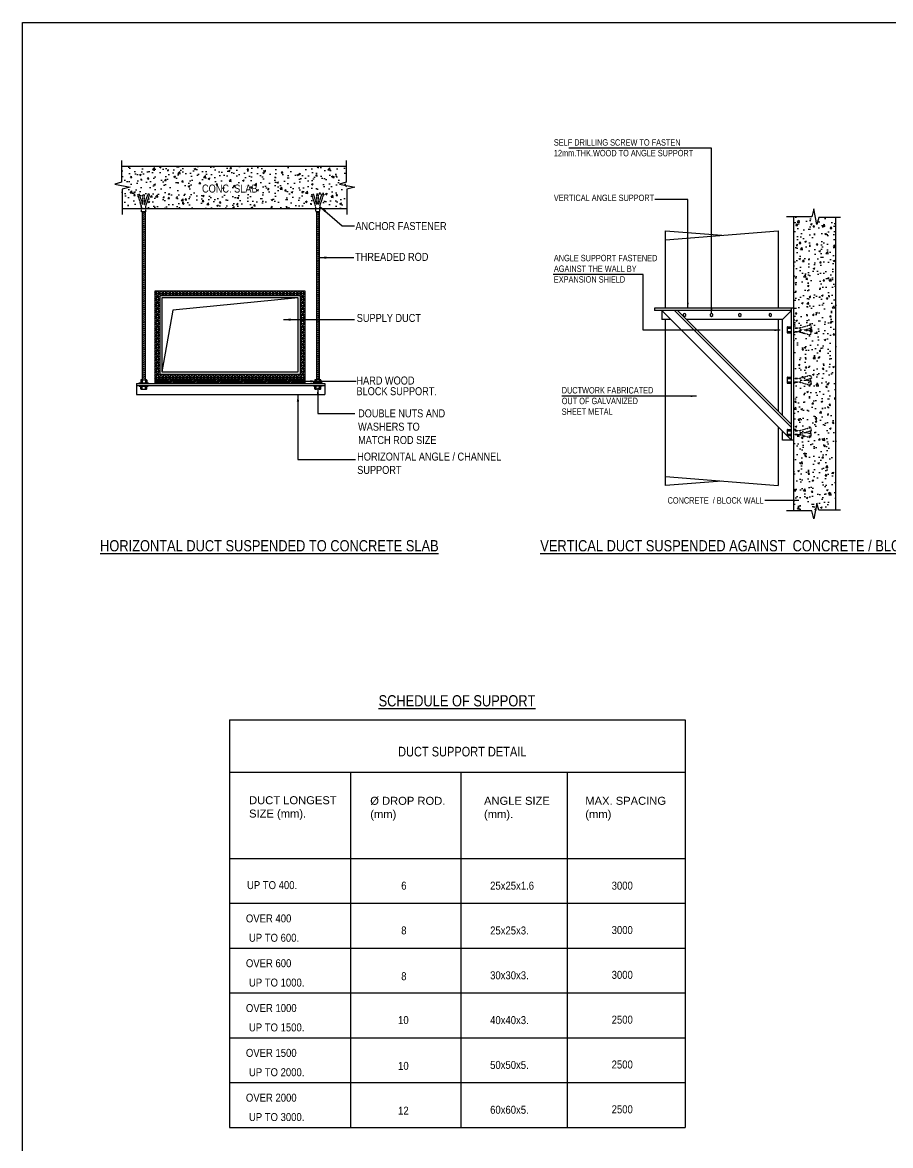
# Model space of a CAD drawing. Header units: millimetres. Extents: x -95178 to 274693, y -2232 to 263302.
# Drawn here: x 122873 to 149997, y 19466 to 54546 of the extents above; entities that cross this region are included whole.
import ezdxf
from ezdxf.enums import TextEntityAlignment as Align

# ---------------------------------------------------------------- set-up
doc = ezdxf.new("R2010")
doc.units = ezdxf.units.MM
doc.linetypes.add('76-10767-XM-MECH-DETAIL$0$STANDARD DETAILS$0$M-0130-HVAC-STD DETAIL-1$0$HIDDEN', pattern=[0.375, 0.25, -0.125])
doc.linetypes.add('HIDDEN2', pattern=[0.1875, 0.125, -0.0625])
for name, color, linetype in [('76-10767-XM-MECH-DETAIL$0$A070T-Det Title', 7, 'Continuous'), ('76-10767-XM-MECH-DETAIL$0$M500T_Mechserv-gen-text', 7, 'Continuous'), ('76-10767-XM-MECH-DETAIL$0$STANDARD DETAILS$0$A-SLAB', 7, 'Continuous'), ('76-10767-XM-MECH-DETAIL$0$STANDARD DETAILS$0$HVAC TXT', 7, 'Continuous'), ('76-10767-XM-MECH-DETAIL$0$STANDARD DETAILS$0$HVAC- EQUIP', 7, 'Continuous'), ('76-10767-XM-MECH-DETAIL$0$STANDARD DETAILS$0$M-0130-HVAC-STD DETAIL-1$0$T', 7, 'Continuous'), ('76-10767-XM-MECH-DETAIL$0$STANDARD DETAILS$0$M-ANNO-HATCH', 7, 'Continuous'), ('76-10767-XM-MECH-DETAIL$0$STANDARD DETAILS$0$M-Lead', 7, 'Continuous'), ('76-10767-XM-MECH-DETAIL$0$TBK-AS-SHOP$0$25', 7, 'Continuous'), ('DET-SUPP', 65, 'Continuous'), ('INSULATION', 8, 'Continuous')]:
    doc.layers.add(name, color=color, linetype=linetype)
doc.styles.add('76-10767-XM-MECH-DETAIL$0$Arial', font='ARIALN.TTF')
doc.styles.add('76-10767-XM-MECH-DETAIL$0$GHD Standard Arial', font='ARIALN.TTF')
doc.styles.add('76-10767-XM-MECH-DETAIL$0$STANDARD DETAILS$0$RWA-MECH', font='ARIALN.TTF', dxfattribs={"height": 200})
doc.styles.add('76-10767-XM-MECH-DETAIL$0$STANDARD DETAILS$0$Standard', font='txt')
doc.styles.add('ROMANS', font='romans.shx', dxfattribs={"width": 0.8})
doc.styles.get("Standard").update_dxf_attribs({"font": 'arial.ttf'})
doc.dimstyles.new('76-10767-XM-MECH-DETAIL$0$STANDARD DETAILS$0$RWA MECH', dxfattribs={"dimtxt": 200, "dimasz": 75, "dimexe": 1, "dimexo": 1, "dimgap": 100, "dimtad": 1, "dimdec": 0, "dimzin": 0, "dimdsep": 46, "dimtxsty": '76-10767-XM-MECH-DETAIL$0$STANDARD DETAILS$0$Standard', "dimcen": 0.09, "dimadec": 0, "dimazin": 0, "dimtfac": 1, "dimtdec": 0, "dimtmove": 0, "dimatfit": 3, "dimfxl": 1, "dimtolj": 1, "dimtzin": 0, "dimarcsym": 0})
doc.dimstyles.new('scale-100', dxfattribs={"dimscale": 225, "dimtxt": 1, "dimasz": 1, "dimexe": 1, "dimexo": 0.5, "dimgap": 0.5, "dimtad": 1, "dimtoh": 1, "dimdec": 0, "dimzin": 0, "dimdsep": 46, "dimtxsty": 'ROMANS', "dimcen": 0, "dimclrd": 15, "dimclre": 15, "dimclrt": 7, "dimadec": 0, "dimazin": 0, "dimtfac": 1, "dimtdec": 0, "dimtofl": 0, "dimtmove": 0, "dimatfit": 3, "dimfxl": 1, "dimtolj": 1, "dimtzin": 0, "dimarcsym": 0})

msp = doc.modelspace()

# ---------------------------------------------------------------- hatches: boundary and pattern name
at = {"layer": '76-10767-XM-MECH-DETAIL$0$STANDARD DETAILS$0$M-ANNO-HATCH'}
h = msp.add_hatch(dxfattribs=at)
h.set_pattern_fill('AR-CONC', scale=74.7, style=0)
h.set_pattern_definition([(50, (-87896, 113218.1), (535.79336, -46.87584), [56.025, -616.275]), (355, (-87896, 113218.1), (-103.6472, 561.8875), [44.82, -493.02]), (100.4514, (-87851.35, 113214.2), (432.1465, 515.0113), [47.6139, -523.7532]), (46.1842, (-87896, 113367.5), (797.229, -123.6427), [84.0375, -924.4125]), (96.6356, (-87829.6, 113357.2), (698.193, 727.666), [71.421, -785.6296]), (351.1842, (-87896, 113367.5), (698.1925, 727.6666), [67.23, -739.53]), (21, (-87821.3, 113330.17), (445.8896, -300.7563), [56.025, -616.275]), (326, (-87821.3, 113330.17), (181.7566, 541.6871), [44.82, -493.02]), (71.4514, (-87784.14, 113305.1), (627.6463, 240.9303), [47.6139, -523.7532]), (37.5, (-87896, 113218.12), (9.08341, 248.67171), [0, -487.044, 0, -500.49, 0, -494.8875]), (7.5, (-87896, 113218.12), (196.51294, 294.62555), [0, -285.354, 0, -475.839, 0, -188.6175]), (327.5, (-88062.58, 113218.12), (398.76536, -16.84849), [0, -186.75, 0, -582.66, 0, -773.145]), (317.5, (-88137.28, 113218.1), (435.64007, 74.7784), [0, -242.775, 0, -386.946, 0, -549.045])])
h.paths.add_polyline_path([(125965.396, 50055.235), (132988.758, 50055.235), (132988.758, 49799.227), (132988.758, 49555.016), (133009.758, 49335.016), (133009.758, 49120.332), (133017.688, 48734.795), (125986.396, 48734.795), (125986.396, 49083.186), (125986.396, 49335.016), (125965.396, 49714.515), (125965.396, 49859.341)])
h = msp.add_hatch(dxfattribs=at)
h.set_pattern_fill('AR-CONC', scale=74.7, style=0)
h.set_pattern_definition([(50, (-83397.37, 111488.84), (535.79336, -46.87584), [56.025, -616.275]), (355, (-83397.4, 111488.84), (-103.6472, 561.8875), [44.82, -493.02]), (100.4514, (-83352.7, 111484.93), (432.1465, 515.0113), [47.6139, -523.7532]), (46.1842, (-83397.4, 111638.24), (797.229, -123.6427), [84.0375, -924.4125]), (96.6356, (-83330.94, 111627.9), (698.193, 727.666), [71.421, -785.6296]), (351.1842, (-83397.4, 111638.2), (698.1925, 727.6666), [67.23, -739.53]), (21, (-83322.67, 111600.9), (445.8896, -300.7563), [56.025, -616.275]), (326, (-83322.7, 111600.9), (181.7566, 541.6871), [44.82, -493.02]), (71.4514, (-83285.5, 111575.8), (627.6463, 240.9303), [47.6139, -523.7532]), (37.5, (-83397.37, 111488.84), (9.08341, 248.67171), [0, -487.044, 0, -500.49, 0, -494.8875]), (7.5, (-83397.37, 111488.84), (196.51294, 294.62555), [0, -285.354, 0, -475.839, 0, -188.6175]), (327.5, (-83563.96, 111488.84), (398.76536, -16.84849), [0, -186.75, 0, -582.66, 0, -773.145]), (317.5, (-83638.66, 111488.84), (435.64007, 74.7784), [0, -242.775, 0, -386.946, 0, -549.045])])
h.paths.add_polyline_path([(148291.684, 48450.126), (147752.851, 48450.126), (147689.851, 48240.626), (147595.351, 48723.126), (147532.851, 48471.126), (146971.244, 48471.126), (146971.244, 39295.999), (147174.25, 39295.999), (147311.963, 39302.005), (147752.851, 39316.999), (148291.684, 39316.999)])
h = msp.add_hatch(dxfattribs=at)
h.set_pattern_fill('NET3', color=8, scale=747, style=0)
h.set_pattern_definition([(0, (-87896, 113218.115), (0, 93.375), []), (60, (-87896, 113218.115), (-80.865122, 46.6875), []), (120, (-87896, 113218.115), (-80.865122, -46.6875), [])])
h.paths.add_polyline_path([(127013.88, 43413.957), (131704.769, 43413.957), (131704.769, 46157.02), (127013.88, 46157.02)])
h.paths.add_polyline_path([(127163.28, 43563.357), (131555.369, 43563.357), (131555.369, 46007.62), (127163.28, 46007.62)], flags=16)
h = msp.add_hatch(dxfattribs=at)
h.set_pattern_fill('ANSI31', scale=298.8, style=0)
h.set_pattern_definition([(45, (-87896, 113218.115), (-26.410438, 26.410438), [])])
h.paths.add_polyline_path([(127011.714, 43268.831), (131703.259, 43268.831), (131703.259, 43406.063), (127011.714, 43406.063)])
at = {"layer": 'DET-SUPP'}
h = msp.add_hatch(dxfattribs=at)
h.set_pattern_fill('ANSI31', color=8, scale=432, angle=110, style=0)
h.set_pattern_definition([(155, (33866264.89, 299711133.415), (-22.821386134, -48.9406205), [])])
h.paths.add_polyline_path([(126705.46, 48635.939), (126619.06, 48635.939), (126618.945, 43386.571), (126705.345, 43386.571)])
h = msp.add_hatch(dxfattribs=at)
h.set_pattern_fill('ANSI31', color=8, scale=432, angle=110, style=0)
h.set_pattern_definition([(155, (33866308.904, 299711135.1), (-22.821386134, -48.9406205), [])])
h.paths.add_polyline_path([(132057.202, 48637.624), (132143.602, 48637.624), (132143.718, 43388.256), (132057.318, 43388.256)])

# ---------------------------------------------------------------- linework, layer by layer
for p, q in [((125965.396, 50233.259), (125965.396, 49555.016)), ((132988.758, 50233.259), (132988.758, 49555.016)), ((125965.396, 49555.016), (125755.896, 49492.016)), ((125755.896, 49492.016), (126238.396, 49397.516)), ((132988.758, 49555.016), (132779.258, 49492.016)), ((132779.258, 49492.016), (133261.758, 49397.516)), ((126238.396, 49397.516), (125986.396, 49335.016)), ((125986.396, 49335.016), (125986.396, 48551.439)), ((133261.758, 49397.516), (133009.758, 49335.016)), ((133009.758, 49335.016), (133009.758, 48551.439)), ((147532.851, 48471.126), (146749.273, 48471.126)), ((147595.351, 48723.126), (147532.851, 48471.126)), ((147689.851, 48240.626), (147595.351, 48723.126)), ((147752.851, 48450.126), (147689.851, 48240.626)), ((148431.094, 48450.126), (147752.851, 48450.126)), ((147532.851, 39295.999), (146749.273, 39295.999)), ((147595.351, 39043.999), (147532.851, 39295.999)), ((147689.851, 39526.499), (147595.351, 39043.999)), ((147752.851, 39316.999), (147689.851, 39526.499)), ((148431.094, 39316.999), (147752.851, 39316.999)), ((129342.637, 32766.098), (129342.637, 20033.563)), ((129342.637, 32766.098), (143579.252, 32766.098)), ((143579.252, 32766.098), (143579.252, 20033.563)), ((129342.637, 31131.541), (143579.252, 31131.541)), ((133117.874, 31131.541), (133117.874, 20033.563)), ((136567.327, 31131.541), (136567.327, 20033.563)), ((139887.64, 31131.541), (139887.64, 20033.563)), ((129342.637, 28433.563), (143579.252, 28433.563)), ((129342.637, 27033.563), (143579.252, 27033.563)), ((129342.637, 25633.563), (143579.252, 25633.563)), ((129342.637, 24233.563), (143579.252, 24233.563)), ((129342.637, 22833.563), (143579.252, 22833.563)), ((129342.637, 21433.563), (143579.252, 21433.563)), ((129342.637, 20033.563), (143579.252, 20033.563))]:
    msp.add_line(p, q)
msp.add_lwpolyline([(122872.773, 54546.49), (193285.05, 54546.49), (193285.05, -2232.437), (122872.773, -2232.437)], close=True)
at = {"layer": '76-10767-XM-MECH-DETAIL$0$STANDARD DETAILS$0$A-SLAB', "color": 7}
for p, q in [((125965.396, 50055.235), (132988.758, 50055.235)), ((125986.396, 48734.795), (133017.688, 48734.795)), ((146971.244, 39295.999), (146971.244, 48471.126)), ((148291.684, 39316.999), (148291.684, 48450.126))]:
    msp.add_line(p, q, dxfattribs=at)
at = {"layer": '76-10767-XM-MECH-DETAIL$0$STANDARD DETAILS$0$HVAC- EQUIP', "color": 7}
for p, q in [((142969.708, 45621.612), (142969.708, 48035.184)), ((146484.916, 48042.861), (146484.916, 45621.612)), ((131488.139, 45940.39), (127575.592, 45556.324)), ((142621.374, 45621.612), (142621.374, 45554.382)), ((146971.244, 45621.612), (142621.374, 45621.612)), ((146904.014, 41496.313), (146904.014, 45621.612)), ((127575.592, 45556.324), (127230.51, 43630.587)), ((146904.014, 45554.382), (142621.374, 45554.382)), ((142845.945, 45554.382), (142845.945, 45272.016)), ((142845.945, 45554.382), (146904.014, 41496.313)), ((143128.311, 45272.016), (142845.945, 45272.016)), ((142969.708, 40084.857), (142969.708, 45272.016)), ((143241.467, 45554.382), (146904.014, 41891.836)), ((143336.545, 45554.382), (146904.014, 41986.914)), ((146624.337, 45272.016), (143618.911, 45272.016)), ((146904.014, 45554.382), (146624.337, 45272.016)), ((146624.337, 42266.591), (146624.337, 45272.016)), ((146763.028, 45027.315), (146763.028, 45013.869)), ((146763.028, 45013.869), (146763.028, 44986.977)), ((146763.028, 44986.977), (146763.028, 44906.301)), ((146763.028, 44906.301), (146763.028, 44879.409)), ((146776.474, 45040.761), (146886.632, 45040.761)), ((146776.474, 45000.423), (146886.632, 45000.423)), ((146886.632, 45087.053), (146886.632, 44805.612)), ((146904.014, 45087.053), (146886.632, 45087.053)), ((146763.028, 44879.409), (146763.028, 44865.963)), ((146776.474, 44892.855), (146886.632, 44892.855)), ((146776.474, 44852.517), (146886.632, 44852.517)), ((146886.632, 44805.612), (146904.014, 44805.612)), ((146904.014, 43516.56), (146886.632, 43516.56)), ((146886.632, 43516.56), (146886.632, 43235.119)), ((126436.941, 43268.831), (126436.941, 42921.593)), ((126436.941, 43268.831), (132325.721, 43268.831)), ((126436.941, 43206.387), (132325.721, 43206.387)), ((126521.73, 43268.831), (126521.73, 43286.212)), ((126521.73, 43286.212), (126803.171, 43286.212)), ((126521.73, 43206.387), (126521.73, 43189.006)), ((126521.73, 43189.006), (126803.171, 43189.006)), ((126568.023, 43373.125), (126568.023, 43286.212)), ((126568.023, 43105.669), (126568.023, 43189.006)), ((126581.469, 43386.571), (126594.915, 43386.571)), ((126594.915, 43386.571), (126621.807, 43386.571)), ((126608.361, 43373.125), (126608.361, 43286.212)), ((126608.361, 43105.669), (126608.361, 43189.006)), ((126621.807, 43386.571), (126702.483, 43386.571)), ((126702.483, 43386.571), (126729.375, 43386.571)), ((126715.929, 43373.125), (126715.929, 43286.212)), ((126715.929, 43105.669), (126715.929, 43189.006)), ((126729.375, 43386.571), (126742.821, 43386.571)), ((126756.267, 43373.125), (126756.267, 43286.212)), ((126756.267, 43105.669), (126756.267, 43189.006)), ((126803.171, 43286.212), (126803.171, 43268.831)), ((126803.171, 43189.006), (126803.171, 43206.387)), ((131959.492, 43286.212), (131959.492, 43268.831)), ((132240.932, 43286.212), (131959.492, 43286.212)), ((131959.492, 43189.006), (131959.492, 43206.387)), ((132240.932, 43189.006), (131959.492, 43189.006)), ((132006.396, 43374.81), (132006.396, 43286.212)), ((132006.396, 43106.288), (132006.396, 43189.006)), ((132033.288, 43388.256), (132019.842, 43388.256)), ((132060.18, 43388.256), (132033.288, 43388.256)), ((132046.734, 43374.81), (132046.734, 43286.212)), ((132046.734, 43106.288), (132046.734, 43189.006)), ((132140.856, 43388.256), (132060.18, 43388.256)), ((132167.748, 43388.256), (132140.856, 43388.256)), ((132154.302, 43374.81), (132154.302, 43286.212)), ((132154.302, 43106.288), (132154.302, 43189.006)), ((132181.194, 43388.256), (132167.748, 43388.256)), ((132194.64, 43374.81), (132194.64, 43286.212)), ((132194.64, 43106.288), (132194.64, 43189.006)), ((132240.932, 43268.831), (132240.932, 43286.212)), ((132240.932, 43206.387), (132240.932, 43189.006)), ((132325.721, 43268.831), (132325.721, 42921.593)), ((146763.028, 43456.822), (146763.028, 43443.376)), ((146763.028, 43443.376), (146763.028, 43416.484)), ((146763.028, 43416.484), (146763.028, 43335.808)), ((146763.028, 43335.808), (146763.028, 43308.916)), ((146763.028, 43308.916), (146763.028, 43295.47)), ((146776.474, 43470.268), (146886.632, 43470.268)), ((146776.474, 43429.93), (146886.632, 43429.93)), ((146776.474, 43322.362), (146886.632, 43322.362)), ((146776.474, 43282.024), (146886.632, 43282.024)), ((146886.632, 43235.119), (146904.014, 43235.119)), ((126436.941, 42921.593), (132325.721, 42921.593)), ((126581.469, 43092.223), (126594.915, 43092.223)), ((126594.915, 43092.223), (126621.807, 43092.223)), ((126621.807, 43092.223), (126702.483, 43092.223)), ((126702.483, 43092.223), (126729.375, 43092.223)), ((126729.375, 43092.223), (126742.821, 43092.223)), ((132033.288, 43092.842), (132019.842, 43092.842)), ((132060.18, 43092.842), (132033.288, 43092.842)), ((132140.856, 43092.842), (132060.18, 43092.842)), ((132167.748, 43092.842), (132140.856, 43092.842)), ((132181.194, 43092.842), (132167.748, 43092.842)), ((146484.916, 41915.411), (146484.916, 40084.857)), ((146624.337, 41496.313), (146624.337, 41775.99)), ((146763.028, 41820.773), (146763.028, 41807.327)), ((146763.028, 41807.327), (146763.028, 41780.435)), ((146763.028, 41780.435), (146763.028, 41699.759)), ((146776.474, 41834.219), (146886.632, 41834.219)), ((146776.474, 41793.881), (146886.632, 41793.881)), ((146886.632, 41880.511), (146886.632, 41599.071)), ((146904.014, 41880.511), (146886.632, 41880.511)), ((146971.244, 41496.313), (146624.337, 41496.313)), ((146763.028, 41699.759), (146763.028, 41672.867)), ((146763.028, 41672.867), (146763.028, 41659.421)), ((146776.474, 41686.313), (146886.632, 41686.313)), ((146776.474, 41645.975), (146886.632, 41645.975)), ((146886.632, 41599.071), (146904.014, 41599.071))]:
    msp.add_line(p, q, dxfattribs=at)
at = {"layer": '76-10767-XM-MECH-DETAIL$0$STANDARD DETAILS$0$HVAC- EQUIP', "color": 7, "linetype": '76-10767-XM-MECH-DETAIL$0$STANDARD DETAILS$0$M-0130-HVAC-STD DETAIL-1$0$HIDDEN', "ltscale": 0.3}
for p, q in [((146974.023, 45007.973), (147168.624, 45007.973)), ((146974.023, 44997.232), (147168.624, 44997.232)), ((147168.624, 45007.973), (147498.734, 45102.144)), ((147168.624, 45007.973), (147168.624, 44878.923)), ((147168.624, 44943.448), (147346.124, 44943.448)), ((147526.015, 44996.672), (147346.124, 44943.448)), ((147526.015, 44890.223), (147346.124, 44943.448)), ((147498.734, 45102.144), (147526.015, 44996.672)), ((147511.489, 44894.521), (147511.489, 44992.374)), ((146974.023, 44889.664), (147168.624, 44889.664)), ((146974.023, 44878.923), (147168.624, 44878.923)), ((147168.624, 44878.923), (147498.734, 44784.751)), ((147498.734, 44784.751), (147526.015, 44890.223)), ((147168.624, 43437.479), (147498.734, 43531.651)), ((147498.734, 43531.651), (147526.015, 43426.179)), ((146974.023, 43437.479), (147168.624, 43437.479)), ((146974.023, 43426.738), (147168.624, 43426.738)), ((146974.023, 43319.17), (147168.624, 43319.17)), ((146974.023, 43308.429), (147168.624, 43308.429)), ((147168.624, 43437.479), (147168.624, 43308.429)), ((147168.624, 43372.954), (147346.124, 43372.954)), ((147168.624, 43308.429), (147498.734, 43214.258)), ((147526.015, 43426.179), (147346.124, 43372.954)), ((147526.015, 43319.73), (147346.124, 43372.954)), ((147498.734, 43214.258), (147526.015, 43319.73)), ((147511.489, 43324.028), (147511.489, 43421.881)), ((146974.023, 41801.431), (147168.624, 41801.431)), ((146974.023, 41790.69), (147168.624, 41790.69)), ((147168.624, 41801.431), (147498.734, 41895.602)), ((147168.624, 41801.431), (147168.624, 41672.381)), ((147526.015, 41790.13), (147346.124, 41736.906)), ((147498.734, 41895.602), (147526.015, 41790.13)), ((147511.489, 41687.979), (147511.489, 41785.832)), ((146974.023, 41683.122), (147168.624, 41683.122)), ((146974.023, 41672.381), (147168.624, 41672.381)), ((147168.624, 41736.906), (147346.124, 41736.906)), ((147168.624, 41672.381), (147498.734, 41578.209)), ((147526.015, 41683.681), (147346.124, 41736.906)), ((147498.734, 41578.209), (147526.015, 41683.681))]:
    msp.add_line(p, q, dxfattribs=at)
at = {"layer": '76-10767-XM-MECH-DETAIL$0$STANDARD DETAILS$0$HVAC- EQUIP', "color": 7}
for points in [[(142969.708, 47758.676), (146484.916, 48042.861)], [(142969.708, 48035.184), (144727.312, 47900.769)], [(142969.708, 40369.041), (146484.916, 40084.857)], [(142969.708, 40092.534), (144727.312, 40226.949)]]:
    msp.add_lwpolyline(points, dxfattribs=at)
for points in [[(127163.28, 43563.357), (131555.369, 43563.357), (131555.369, 46007.62), (127163.28, 46007.62)], [(127230.51, 43630.587), (131488.139, 43630.587), (131488.139, 45940.39), (127230.51, 45940.39)], [(143597.085, 45436.037), (143556.206, 45459.638), (143515.327, 45436.037), (143515.327, 45388.834), (143556.206, 45365.233), (143597.085, 45388.834)], [(144444.94, 45436.037), (144404.062, 45459.638), (144363.183, 45436.037), (144363.183, 45388.834), (144404.062, 45365.233), (144444.94, 45388.834)], [(145329.133, 45436.037), (145288.254, 45459.638), (145247.375, 45436.037), (145247.375, 45388.834), (145288.254, 45365.233), (145329.133, 45388.834)], [(146281.456, 45436.037), (146240.578, 45459.638), (146199.699, 45436.037), (146199.699, 45388.834), (146240.578, 45365.233), (146281.456, 45388.834)], [(127011.714, 43268.831), (131703.259, 43268.831), (131703.259, 43406.063), (127011.714, 43406.063)]]:
    msp.add_lwpolyline(points, close=True, dxfattribs=at)
for centre, start, end in [((146776.474, 45027.315), 90.0000137, 180), ((146776.474, 45013.869), 180, 270.0000137), ((146776.474, 44986.977), 90.0000137, 180), ((146776.474, 44906.301), 180, 270.0000137), ((146776.474, 44879.409), 90.0000137, 180), ((146776.474, 44865.963), 180, 270.0000137), ((126581.469, 43373.125), 90.0000137, 180), ((126594.915, 43373.125), 0, 90.0000137), ((126621.807, 43373.125), 90.0000137, 180), ((126702.483, 43373.125), 0, 90.0000137), ((126729.375, 43373.125), 90.0000137, 180), ((126742.821, 43373.125), 0, 90.0000137), ((132019.842, 43374.81), 90.0000137, 180), ((132033.288, 43374.81), 0, 90.0000137), ((132060.18, 43374.81), 90.0000137, 180), ((132140.856, 43374.81), 0, 90.0000137), ((132167.748, 43374.81), 90.0000137, 180), ((132181.194, 43374.81), 0, 90.0000137), ((146776.474, 43456.822), 90.0000137, 180), ((146776.474, 43443.376), 180, 270.0000137), ((146776.474, 43416.484), 90.0000137, 180), ((146776.474, 43335.808), 180, 270.0000137), ((146776.474, 43308.916), 90.0000137, 180), ((146776.474, 43295.47), 180, 270.0000137), ((126581.469, 43105.669), 180, 270.0000137), ((126594.915, 43105.669), 270.0000137, 0), ((126621.807, 43105.669), 180, 270.0000137), ((126702.483, 43105.669), 270.0000137, 0), ((126729.375, 43105.669), 180, 270.0000137), ((126742.821, 43105.669), 270.0000137, 0), ((132019.842, 43106.288), 180, 270.0000137), ((132033.288, 43106.288), 270.0000137, 0), ((132060.18, 43106.288), 180, 270.0000137), ((132140.856, 43106.288), 270.0000137, 0), ((132167.748, 43106.288), 180, 270.0000137), ((132181.194, 43106.288), 270.0000137, 0), ((146776.474, 41820.773), 90.0000137, 180), ((146776.474, 41807.327), 180, 270.0000137), ((146776.474, 41780.435), 90.0000137, 180), ((146776.474, 41699.759), 180, 270.0000137), ((146776.474, 41672.867), 90.0000137, 180), ((146776.474, 41659.421), 180, 270.0000137)]:
    msp.add_arc(centre, 13.446, start, end, dxfattribs=at)
at = {"layer": '76-10767-XM-MECH-DETAIL$0$STANDARD DETAILS$0$M-0130-HVAC-STD DETAIL-1$0$T', "color": 7}
msp.add_line((146484.916, 45272.016), (146484.916, 42406.011), dxfattribs=at)
at = {"layer": '76-10767-XM-MECH-DETAIL$0$STANDARD DETAILS$0$M-ANNO-HATCH', "color": 8}
msp.add_lwpolyline([(127013.88, 43413.957), (131704.769, 43413.957), (131704.769, 46157.02), (127013.88, 46157.02)], close=True, dxfattribs=at)
at = {"layer": 'INSULATION', "color": 7, "linetype": 'HIDDEN2'}
for p, q in [((126476.933, 49172.373), (126528.331, 49188.932)), ((126597.565, 48797.939), (126476.933, 49172.373)), ((126635.365, 48856.706), (126528.331, 49188.932)), ((126689.365, 49161.82), (126635.365, 49161.82)), ((126635.365, 48856.706), (126635.365, 49161.82)), ((126689.365, 48856.706), (126796.398, 49188.932)), ((126689.365, 48856.706), (126689.365, 49161.82)), ((126727.165, 48797.939), (126847.797, 49172.373)), ((126847.797, 49172.373), (126796.398, 49188.932)), ((131914.866, 49174.058), (131966.264, 49190.617)), ((132035.498, 48799.624), (131914.866, 49174.058)), ((132073.298, 48858.391), (131966.264, 49190.617)), ((132073.298, 48858.391), (132073.298, 49163.505)), ((132073.298, 49163.505), (132127.298, 49163.505)), ((132127.298, 48858.391), (132234.331, 49190.617)), ((132127.298, 48858.391), (132127.298, 49163.505)), ((132165.098, 48799.624), (132285.73, 49174.058)), ((132285.73, 49174.058), (132234.331, 49190.617)), ((126597.565, 48689.939), (126597.565, 48797.939)), ((126727.165, 48689.939), (126727.165, 48797.939)), ((132035.498, 48691.624), (132035.498, 48799.624)), ((132165.098, 48691.624), (132165.098, 48799.624)), ((126597.565, 48635.939), (126597.565, 48689.939)), ((126727.165, 48635.939), (126727.165, 48689.939)), ((132035.498, 48637.624), (132035.498, 48691.624)), ((132165.098, 48637.624), (132165.098, 48691.624))]:
    msp.add_line(p, q, dxfattribs=at)
at = {"layer": 'INSULATION', "color": 7}
for p, q in [((126727.165, 48635.939), (126597.565, 48635.939)), ((126618.945, 43386.571), (126618.945, 48635.939)), ((126618.945, 48635.939), (126618.945, 43386.571)), ((126705.345, 48635.939), (126705.345, 43386.571)), ((126705.345, 48635.939), (126705.345, 43386.571)), ((132035.498, 48637.624), (132165.098, 48637.624)), ((132057.318, 48637.624), (132057.318, 43388.256)), ((132057.318, 48637.624), (132057.318, 43388.256)), ((132143.718, 43388.256), (132143.718, 48637.624)), ((132143.718, 48637.624), (132143.718, 43388.256))]:
    msp.add_line(p, q, dxfattribs=at)

# ---------------------------------------------------------------- texts
at = {"width": 0.85}
for s, p in [('UP TO 400.', (129888.381, 27476.481)), ('6', (134707.808, 27458.546)), ('25x25x1.6', (137486.367, 27458.546)), ('3000', (141283.228, 27458.546)), ('OVER 400 ', (129855.304, 26435.448)), ('8', (134707.808, 26059.89)), ('25x25x3.', (137486.367, 26058.546)), ('3000', (141283.228, 26072.296)), ('UP TO 600.', (129949.677, 25830.872)), ('OVER 600 ', (129855.304, 25035.448)), ('30x30x3.', (137486.367, 24658.546)), ('3000', (141283.228, 24672.296)), ('UP TO 1000.', (129949.677, 24430.872)), ('8', (134707.808, 24630.154)), ('OVER 1000 ', (129855.304, 23635.448)), ('10', (134610.237, 23259.89)), ('40x40x3.', (137486.367, 23258.546)), ('2500', (141283.228, 23272.296)), ('UP TO 1500.', (129949.677, 23030.872)), ('OVER 1500 ', (129855.304, 22235.448)), ('50x50x5.', (137486.367, 21858.546)), ('2500', (141283.228, 21872.296)), ('UP TO 2000.', (129949.677, 21630.872)), ('10', (134610.237, 21830.154)), ('OVER 2000', (129855.304, 20835.448)), ('60x60x5.', (137486.367, 20458.546)), ('2500', (141283.228, 20472.296)), ('UP TO 3000.', (129949.677, 20230.872)), ('12', (134610.237, 20430.154))]:
    msp.add_text(s, height=250, dxfattribs=at).set_placement(p)
at = {"char_height": 250, "attachment_point": 1}
for s, insert, width in [('DUCT LONGEST SIZE (mm).', (129953.331, 30376.892), 3513.64265), ('%%C DROP ROD. (mm)', (133739.751, 30358.957), 2611.1401), ('ANGLE SIZE (mm).', (137294.79, 30358.957), 2389.86368), ('MAX. SPACING (mm)', (140459.669, 30358.957), 2702.51404)]:
    msp.add_mtext(s, dxfattribs=dict(at, insert=insert, width=width))
at = {"layer": '76-10767-XM-MECH-DETAIL$0$A070T-Det Title', "style": '76-10767-XM-MECH-DETAIL$0$Arial'}
for s, p in [('%%UHORIZONTAL DUCT SUSPENDED TO CONCRETE SLAB', (130587.572, 38026.302)), ('%%UVERTICAL DUCT SUSPENDED AGAINST  CONCRETE / BLOCK WALL', (145568.119, 38026.302))]:
    msp.add_text(s, height=350, rotation=360, dxfattribs=at).set_placement(p, align=Align.CENTER)
msp.add_text('%%USCHEDULE OF SUPPORT', height=350, rotation=360, dxfattribs=at).set_placement((136450.17, 33358.193), align=Align.MIDDLE_CENTER)
msp.add_text('DUCT SUPPORT DETAIL', height=300, rotation=360, dxfattribs=at).set_placement((134610.981, 31620.677))
at = {"layer": '76-10767-XM-MECH-DETAIL$0$M500T_Mechserv-gen-text', "style": '76-10767-XM-MECH-DETAIL$0$Arial'}
for s, p in [('THREADED ROD', (133267.247, 47099.444)), ('HARD WOOD  ', (133309.478, 43236.516)), ('BLOCK SUPPORT.', (133309.478, 42902.878))]:
    msp.add_text(s, height=250, dxfattribs=at).set_placement(p)
at = {"layer": '76-10767-XM-MECH-DETAIL$0$M500T_Mechserv-gen-text', "char_height": 250, "attachment_point": 1, "style": '76-10767-XM-MECH-DETAIL$0$Arial'}
for s, insert, width in [('DOUBLE NUTS AND WASHERS TO MATCH ROD SIZE', (133359.878, 42461.723), 3011.13427), ('HORIZONTAL ANGLE / CHANNEL SUPPORT', (133332.907, 41110.734), 4757.38092)]:
    msp.add_mtext(s, dxfattribs=dict(at, insert=insert, width=width))
at = {"layer": '76-10767-XM-MECH-DETAIL$0$STANDARD DETAILS$0$HVAC TXT', "color": 7, "style": '76-10767-XM-MECH-DETAIL$0$STANDARD DETAILS$0$RWA-MECH'}
msp.add_text('CONCRETE  / BLOCK WALL', height=200, dxfattribs=at).set_placement((143030.514, 39516.168))
at = {"layer": '76-10767-XM-MECH-DETAIL$0$STANDARD DETAILS$0$HVAC TXT', "color": 7, "char_height": 200, "attachment_point": 1, "style": '76-10767-XM-MECH-DETAIL$0$STANDARD DETAILS$0$RWA-MECH'}
for s, insert, width in [('SELF DRILLING SCREW TO FASTEN 12mm.THK.WOOD TO ANGLE SUPPORT', (139477.718, 50899.159), 4515), ('VERTICAL ANGLE SUPPORT ', (139477.218, 49169.058), 4023.94901), ('ANGLE SUPPORT FASTENED AGAINST THE WALL BY EXPANSION SHIELD', (139477.585, 47287.571), 3232.5), ('DUCTWORK FABRICATED OUT OF GALVANIZED SHEET METAL', (139722.734, 43157.066), 3011.94184)]:
    msp.add_mtext(s, dxfattribs=dict(at, insert=insert, width=width))
at = {"layer": '76-10767-XM-MECH-DETAIL$0$TBK-AS-SHOP$0$25', "color": 7, "style": '76-10767-XM-MECH-DETAIL$0$Arial'}
msp.add_text('SUPPLY DUCT', height=250, dxfattribs=at).set_placement((133318.856, 45191.387))
at = {"layer": '76-10767-XM-MECH-DETAIL$0$TBK-AS-SHOP$0$25', "color": 7, "insert": (128351.189, 49482.938, 0), "char_height": 250, "width": 1970.92104, "attachment_point": 1, "style": '76-10767-XM-MECH-DETAIL$0$GHD Standard Arial'}
msp.add_mtext('\\pi132.54442;CONC. SLAB', dxfattribs=at)
at = {"layer": '76-10767-XM-MECH-DETAIL$0$TBK-AS-SHOP$0$25', "color": 7, "insert": (133278.037, 48312.098), "char_height": 250, "width": 3195.28736, "attachment_point": 1, "line_spacing_factor": 0.8, "style": '76-10767-XM-MECH-DETAIL$0$GHD Standard Arial'}
msp.add_mtext('ANCHOR FASTENER', dxfattribs=at)

# ---------------------------------------------------------------- leaders
at = {"layer": '76-10767-XM-MECH-DETAIL$0$STANDARD DETAILS$0$M-Lead', "color": 7}
for points in [[(144404.062, 45459.638), (144404.062, 50615.371), (139947.307, 50615.371)], [(143662.847, 45616.165), (143662.847, 49018.903), (142629.358, 49018.903)], [(146549.284, 44934.756), (142266.604, 44934.756), (142266.604, 46674.666), (139459.202, 46674.666)], [(143935.558, 42874.855), (139730.708, 42874.855)], [(147130.489, 39613.019), (146063.926, 39613.019)]]:
    msp.add_leader(points, dimstyle='76-10767-XM-MECH-DETAIL$0$STANDARD DETAILS$0$RWA MECH', override={"dimasz": 180}, dxfattribs=at)
at = {"layer": '76-10767-XM-MECH-DETAIL$0$TBK-AS-SHOP$0$25', "color": 7}
for points in [[(132165.098, 48799.624), (132858.937, 48195.523), (133252.551, 48195.523)], [(132143.718, 47200.523), (133222.898, 47200.523)], [(131027.691, 45263.986), (133247.417, 45263.986)], [(131703.259, 43337.447), (133295.652, 43337.447)], [(131481.063, 42921.593), (131481.063, 40894.424), (133279.93, 40894.424)], [(132103.171, 43133.984), (132103.171, 42336.95), (133255.2, 42336.95)]]:
    msp.add_leader(points, dimstyle='scale-100', override={"dimtad": 0, "dimclrd": 0}, dxfattribs=at)

doc.saveas('drawing.dxf')
